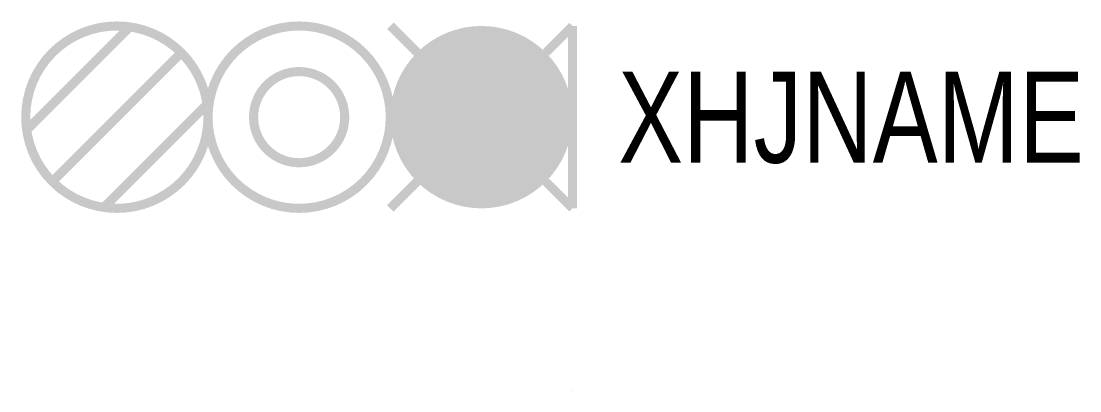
# Model space of a CAD drawing. Header units: millimetres. Extents: x -12.1 to 11.1, y 0 to 8.1.
import ezdxf

# ---------------------------------------------------------------- set-up
doc = ezdxf.new("R2010")
doc.units = ezdxf.units.MM
doc.layers.get('0').update_dxf_attribs({"linetype": 'CONTINUOUS'})

msp = doc.modelspace()

# ---------------------------------------------------------------- linework, layer by layer
msp.add_line((0, 0.001), (0, -0.001))
at = {"color": 2, "const_width": 0.2}
msp.add_lwpolyline([(-8, 6, -1), (-12, 6, -1)], format="xyb", close=True, dxfattribs=at)
for points in [[(-9.717, 7.98), (-11.98, 5.717)], [(-8.586, 7.414), (-11.414, 4.586)], [(-8.02, 6.283), (-10.283, 4.02)]]:
    msp.add_lwpolyline(points, dxfattribs=at)
at = {"color": 7, "const_width": 0.2}
for points in [[(-4, 6, -1), (-8, 6, -1)], [(-5, 6, -1), (-7, 6, -1)]]:
    msp.add_lwpolyline(points, format="xyb", close=True, dxfattribs=at)
at = {"color": 1, "const_width": 0.2}
for points in [[(-3.995, 8.005), (-3.409, 7.419)], [(-0.586, 7.414), (0, 8)], [(-4, 4), (-3.414, 4.586)], [(-0.586, 4.586), (0, 4)]]:
    msp.add_lwpolyline(points, dxfattribs=at)
at = {"color": 1, "const_width": 2}
msp.add_lwpolyline([(-3, 6, 1), (-1, 6, 1)], format="xyb", close=True, dxfattribs=at)
at = {"color": 7, "const_width": 0.2}
msp.add_lwpolyline([(0, 8), (0, 4)], dxfattribs=at)

# ---------------------------------------------------------------- texts
at = {"width": 0.8}
msp.add_attdef('XHJNAME', (1, 5), 'X4', height=2, dxfattribs=at)

doc.saveas('drawing.dxf')
